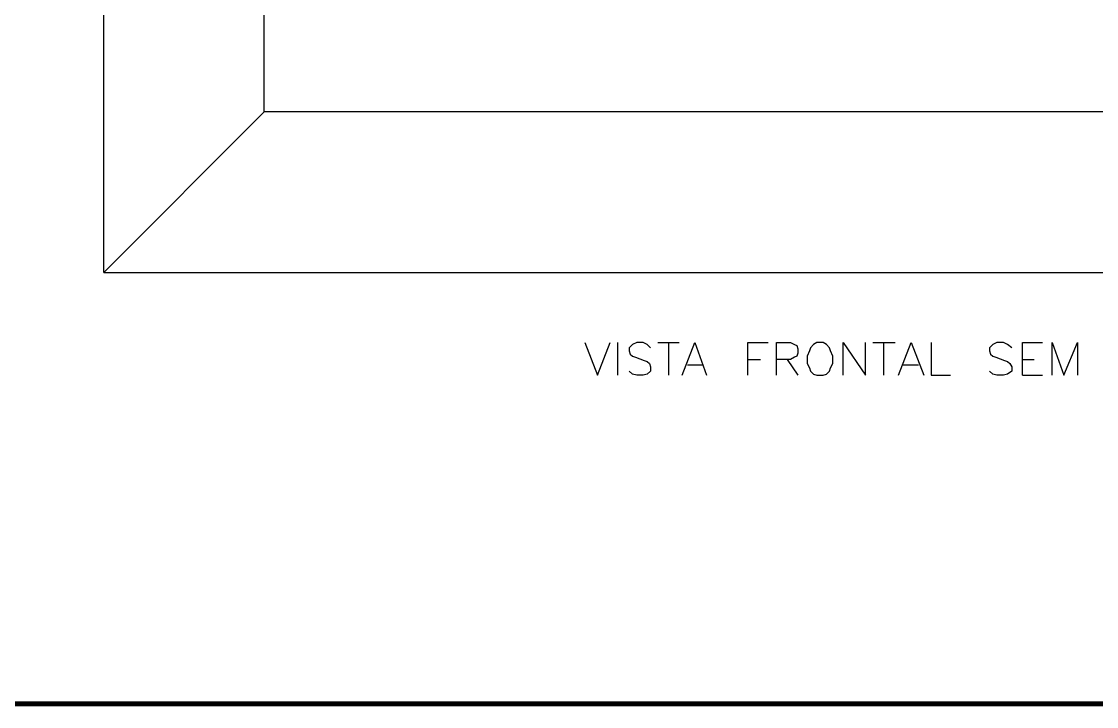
# Model space of a CAD drawing. Extents: x -2333 to 4564, y -5034 to 5704.
# Drawn here: x 2414 to 3138, y 959 to 1419 of the extents above; entities that cross this region are included whole.
import ezdxf

# ---------------------------------------------------------------- set-up
doc = ezdxf.new("R2010")
doc.units = 0
doc.header["$LTSCALE"] = 10
doc.header["$MEASUREMENT"] = 0
doc.layers.get('0').update_dxf_attribs({"linetype": 'CONTINUOUS'})
doc.layers.add('3', color=12, linetype='CONTINUOUS')
doc.layers.add('LEG', color=7, linetype='CONTINUOUS')
doc.layers.add('P', color=250, linetype='CONTINUOUS', lineweight=100)

msp = doc.modelspace()

# ---------------------------------------------------------------- linework, layer by layer
at = {"color": 0, "const_width": 3.5}
msp.add_lwpolyline([(1692.6599, 960.54837), (4562.6599, 960.54837), (4562.6599, 2964.78273), (1692.6599, 2964.78273), (1692.6599, 960.54837)], dxfattribs=at)
at = {"layer": '3', "color": 0}
msp.add_line((4562.6599, 960.54837), (1692.6599, 960.54837), dxfattribs=at)
at = {"layer": 'LEG', "linetype": 'Continuous'}
for p, q in [((2469.59795, 1250.74577), (2469.59795, 2546.74577)), ((2577.59795, 1358.74577), (2577.59795, 2546.74577)), ((2469.59795, 1250.74577), (2469.59795, 1358.74577)), ((2577.59795, 1358.74577), (2469.59795, 1250.74577)), ((2469.59795, 1250.74577), (3873.59795, 1250.74577)), ((2469.59795, 1250.74577), (3765.59795, 1250.74577))]:
    msp.add_line(p, q, dxfattribs=at)
at = {"layer": 'LEG', "color": 0, "lineweight": -2}
msp.add_line((3765.59795, 1358.74577), (2577.59795, 1358.74577), dxfattribs=at)
at = {"layer": 'P', "color": 0, "lineweight": -2}
for points in [[(2793.29485, 1203.60976), (2801.85242, 1181.50271), (2810.40999, 1203.60976)], [(2815.4019, 1203.60976), (2815.4019, 1181.50271)], [(2837.50895, 1200.0441), (2835.36955, 1202.1835), (2832.51703, 1203.60976), (2828.23825, 1203.60976), (2825.38573, 1202.1835), (2823.24634, 1200.0441), (2823.24634, 1197.90471), (2823.95947, 1195.76532), (2825.38573, 1194.33906), (2827.52512, 1193.62593), (2833.23016, 1191.48654), (2835.36955, 1190.77341), (2836.79582, 1189.34715), (2837.50895, 1187.20775), (2837.50895, 1184.35523), (2835.36955, 1182.21584), (2832.51703, 1181.50271), (2828.23825, 1181.50271), (2825.38573, 1182.21584), (2823.24634, 1184.35523)], [(2842.50086, 1203.60976), (2856.76347, 1203.60976)], [(2849.63217, 1203.60976), (2849.63217, 1181.50271)], [(2858.90286, 1181.50271), (2867.46043, 1203.60976), (2875.30486, 1181.50271)], [(2903.11695, 1181.50271), (2903.11695, 1203.60976), (2916.66643, 1203.60976)], [(2922.37148, 1181.50271), (2922.37148, 1203.60976), (2931.64217, 1203.60976), (2934.4947, 1202.1835), (2935.92096, 1201.47036), (2936.63409, 1199.33097), (2936.63409, 1196.47845), (2935.92096, 1194.33906), (2934.4947, 1193.62593), (2931.64217, 1192.19967), (2922.37148, 1192.19967)], [(2949.47044, 1203.60976), (2947.33105, 1202.1835), (2945.19165, 1200.0441), (2944.47852, 1197.90471), (2943.05226, 1194.33906), (2943.05226, 1189.34715), (2944.47852, 1186.49462), (2945.19165, 1184.35523), (2947.33105, 1182.21584), (2949.47044, 1181.50271), (2953.74922, 1181.50271), (2955.88861, 1182.21584), (2958.028, 1184.35523), (2958.74113, 1186.49462), (2960.16739, 1189.34715), (2960.16739, 1194.33906), (2958.74113, 1197.90471), (2958.028, 1200.0441), (2955.88861, 1202.1835), (2953.74922, 1203.60976), (2949.47044, 1203.60976), (2949.47044, 1203.60976)], [(2967.2987, 1181.50271), (2967.2987, 1203.60976), (2982.27444, 1181.50271), (2982.27444, 1203.60976)], [(2987.26635, 1203.60976), (3002.24209, 1203.60976)], [(2994.39766, 1203.60976), (2994.39766, 1181.50271)], [(3004.38149, 1181.50271), (3012.93905, 1203.60976), (3021.49662, 1181.50271)], [(3026.48853, 1203.60976), (3026.48853, 1181.50271), (3039.32488, 1181.50271)], [(3080.68645, 1200.0441), (3077.83393, 1202.1835), (3074.98141, 1203.60976), (3070.70262, 1203.60976), (3067.8501, 1202.1835), (3065.71071, 1200.0441), (3065.71071, 1197.90471), (3066.42384, 1195.76532), (3067.8501, 1194.33906), (3069.98949, 1193.62593), (3075.69454, 1191.48654), (3077.83393, 1190.77341), (3079.26019, 1189.34715), (3080.68645, 1187.20775), (3080.68645, 1184.35523), (3077.83393, 1182.21584), (3074.98141, 1181.50271), (3070.70262, 1181.50271), (3067.8501, 1182.21584), (3065.71071, 1184.35523)], [(3087.81776, 1181.50271), (3087.81776, 1203.60976), (3101.36724, 1203.60976)], [(3107.78541, 1181.50271), (3107.78541, 1203.60976), (3115.62985, 1181.50271), (3124.90054, 1203.60976), (3124.90054, 1181.50271)], [(2862.46851, 1188.63402), (2872.45234, 1188.63402)], [(2903.11695, 1192.19967), (2911.67452, 1192.19967)], [(2929.50278, 1192.19967), (2936.63409, 1181.50271)], [(3007.23401, 1188.63402), (3017.93097, 1188.63402)], [(3087.81776, 1192.19967), (3095.66219, 1192.19967)], [(3087.81776, 1181.50271), (3101.36724, 1181.50271)]]:
    msp.add_lwpolyline(points, dxfattribs=at)

doc.saveas('drawing.dxf')
